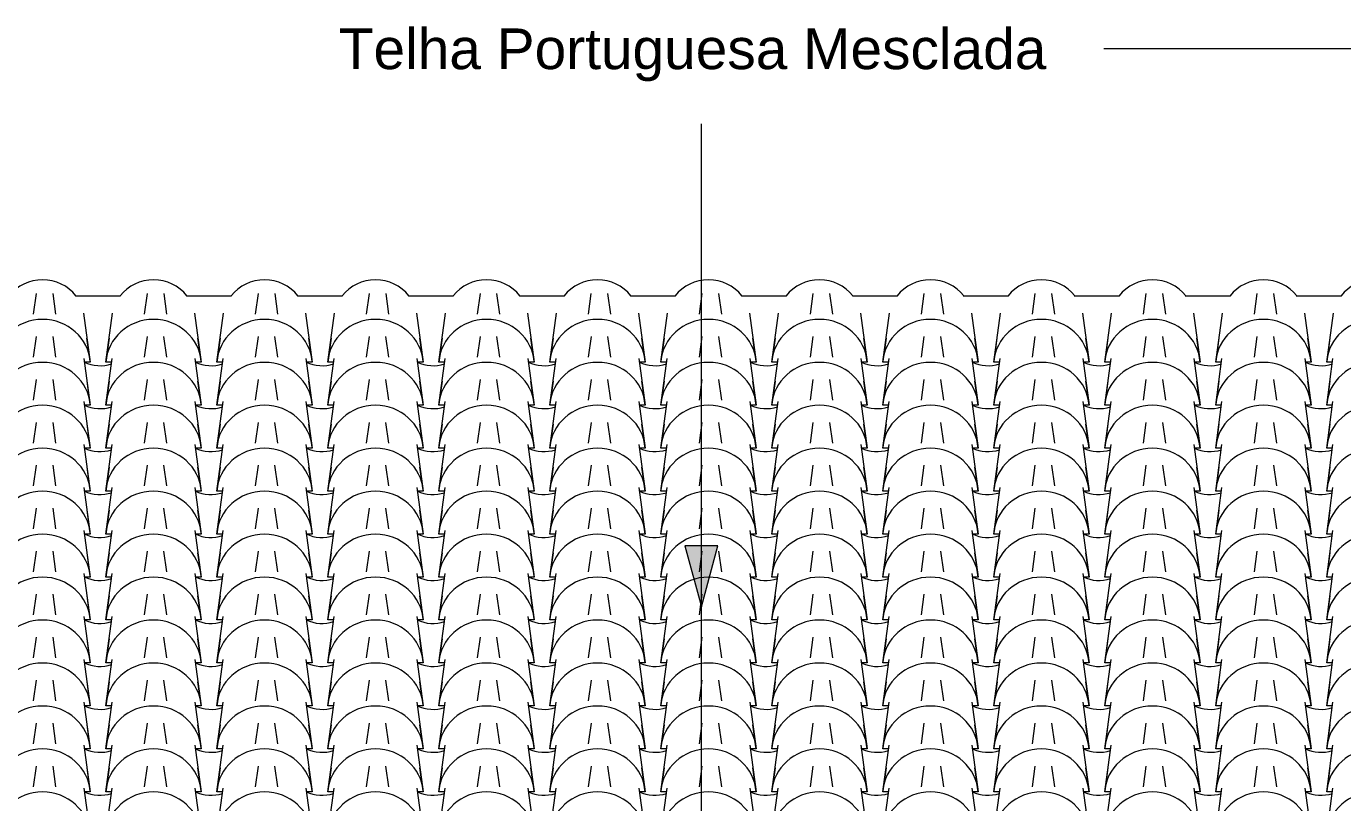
# Model space of a CAD drawing. Header units: millimetres. Extents: x -23755 to 62003, y -3000 to 6760.
# Drawn here: x 33520 to 36756, y 4439 to 6348 of the extents above; entities that cross this region are included whole.
import ezdxf

# ---------------------------------------------------------------- set-up
doc = ezdxf.new("R2010")
doc.units = ezdxf.units.MM
for name, color, linetype, lineweight in [('A-GLAZ-CURT', 52, 'Continuous', 9), ('A-ROOF-OTLN', 132, 'Continuous', 9), ('G-ANNO-TEXT', 231, 'Continuous', 9)]:
    doc.layers.add(name, color=color, linetype=linetype, lineweight=lineweight)
doc.styles.add('Arial_1', font='arial.ttf', dxfattribs={"height": 100})

# ---------------------------------------------------------------- blocks, each defined once
blk = doc.blocks.new('COLONIAL BASE - COLONIAL BASE-V311-FACHADA FRONTAL')
at = {"layer": 'A-GLAZ-CURT'}
for p, q in [((-7156.7, 4000.7), (-7149.6, 3949.8)), ((-6931, 3949.8), (-6923.9, 4000.7)), ((-7026, 3831.6), (-7010.6, 3946)), ((-6807, 3946), (-6791.5, 3831.6)), ((-7018, 3890.7), (-7025.2, 3839.9)), ((-6792.4, 3839.9), (-6799.5, 3890.7)), ((-7011.7, 3831.6), (-7026, 3831.6)), ((-6791.5, 3831.6), (-6805.8, 3831.6))]:
    blk.add_line(p, q, dxfattribs=at)
for centre, major_axis, start_param, end_param in [((-6908.8, 3824.4), (117.5, 0), 0.063873, 3.077719), ((-7040.3, 3904.7), (85.3, 0), 4.242096, 5.050923)]:
    blk.add_ellipse(centre, major_axis=major_axis, ratio=0.957826, start_param=start_param, end_param=end_param, dxfattribs=at)
blk = doc.blocks.new('COLONIAL BASE - COLONIAL BASE-V315-FACHADA FRONTAL')
at = {"layer": 'A-GLAZ-CURT'}
for p, q in [((-7975.1, 5691.3), (-7968, 5640.5)), ((-7749.5, 5640.5), (-7742.4, 5691.3)), ((-7844.5, 5522.3), (-7828.1, 5643.1)), ((-7626.3, 5643.1), (-7610, 5522.3)), ((-7836.5, 5581.4), (-7843.6, 5530.5)), ((-7610.9, 5530.5), (-7618, 5581.4)), ((-7830.2, 5522.3), (-7844.5, 5522.3)), ((-7610, 5522.3), (-7624.3, 5522.3))]:
    blk.add_line(p, q, dxfattribs=at)
for centre, major_axis, start_param, end_param in [((-7727.2, 5626.4), (102.8, 0), 0.648016, 2.493576), ((-7727.2, 5515.1), (117.5, 0), 0.063873, 3.077719), ((-7858.8, 5595.4), (85.3, 0), 4.242096, 5.050923)]:
    blk.add_ellipse(centre, major_axis=major_axis, ratio=0.957826, start_param=start_param, end_param=end_param, dxfattribs=at)

msp = doc.modelspace()

# ---------------------------------------------------------------- hatches: boundary and pattern name
at = {"layer": 'G-ANNO-TEXT'}
msp.add_hatch(color=7, dxfattribs=at).paths.add_polyline_path([(35179.079, 4920.813), (35219.271, 5070.813), (35138.886, 5070.813)])

# ---------------------------------------------------------------- linework, layer by layer
at = {"layer": 'A-ROOF-OTLN'}
for p, q in [((33640.486, 5685.522), (33751.683, 5685.522)), ((33913.307, 5685.522), (34024.503, 5685.522)), ((34186.127, 5685.522), (34297.324, 5685.522)), ((34458.948, 5685.522), (34570.144, 5685.522)), ((34731.768, 5685.522), (34842.965, 5685.522)), ((35004.589, 5685.522), (35115.785, 5685.522)), ((35277.409, 5685.522), (35388.606, 5685.522)), ((35550.23, 5685.522), (35661.426, 5685.522)), ((35823.05, 5685.522), (35934.247, 5685.522)), ((36095.871, 5685.522), (36207.067, 5685.522)), ((36368.691, 5685.522), (36479.888, 5685.522)), ((36641.512, 5685.522), (36752.708, 5685.522))]:
    msp.add_line(p, q, dxfattribs=at)
at = {"layer": 'G-ANNO-TEXT', "color": 7}
for p, q in [((36171.929, 6293.163), (36168.752, 6293.163)), ((38053.748, 6293.163), (36171.929, 6293.163)), ((35179.079, 4920.813), (35179.079, 6108.547)), ((35179.079, 3289.203), (35179.079, 6108.547)), ((35219.271, 5070.813), (35138.886, 5070.813)), ((35138.886, 5070.813), (35179.079, 4920.813)), ((35179.079, 4920.813), (35219.271, 5070.813))]:
    msp.add_line(p, q, dxfattribs=at)

# ---------------------------------------------------------------- block references
at = {"layer": 'A-GLAZ-CURT'}
for name, p in [('COLONIAL BASE - COLONIAL BASE-V315-FACHADA FRONTAL', (41286.919, 0)), ('COLONIAL BASE - COLONIAL BASE-V315-FACHADA FRONTAL', (41559.739, 0)), ('COLONIAL BASE - COLONIAL BASE-V315-FACHADA FRONTAL', (41832.56, 0)), ('COLONIAL BASE - COLONIAL BASE-V315-FACHADA FRONTAL', (42105.38, 0)), ('COLONIAL BASE - COLONIAL BASE-V315-FACHADA FRONTAL', (42378.201, 0)), ('COLONIAL BASE - COLONIAL BASE-V315-FACHADA FRONTAL', (42651.022, 0)), ('COLONIAL BASE - COLONIAL BASE-V315-FACHADA FRONTAL', (42923.842, 0)), ('COLONIAL BASE - COLONIAL BASE-V315-FACHADA FRONTAL', (43196.663, 0)), ('COLONIAL BASE - COLONIAL BASE-V315-FACHADA FRONTAL', (43469.483, 0)), ('COLONIAL BASE - COLONIAL BASE-V315-FACHADA FRONTAL', (43742.304, 0)), ('COLONIAL BASE - COLONIAL BASE-V315-FACHADA FRONTAL', (44015.124, 0)), ('COLONIAL BASE - COLONIAL BASE-V315-FACHADA FRONTAL', (44287.945, 0)), ('COLONIAL BASE - COLONIAL BASE-V315-FACHADA FRONTAL', (44560.765, 0)), ('COLONIAL BASE - COLONIAL BASE-V311-FACHADA FRONTAL', (40468.457, 1585)), ('COLONIAL BASE - COLONIAL BASE-V311-FACHADA FRONTAL', (40741.278, 1585)), ('COLONIAL BASE - COLONIAL BASE-V311-FACHADA FRONTAL', (41014.098, 1585)), ('COLONIAL BASE - COLONIAL BASE-V311-FACHADA FRONTAL', (41286.919, 1585)), ('COLONIAL BASE - COLONIAL BASE-V311-FACHADA FRONTAL', (41559.739, 1585)), ('COLONIAL BASE - COLONIAL BASE-V311-FACHADA FRONTAL', (41832.56, 1585)), ('COLONIAL BASE - COLONIAL BASE-V311-FACHADA FRONTAL', (42105.38, 1585)), ('COLONIAL BASE - COLONIAL BASE-V311-FACHADA FRONTAL', (42378.201, 1585)), ('COLONIAL BASE - COLONIAL BASE-V311-FACHADA FRONTAL', (42651.022, 1585)), ('COLONIAL BASE - COLONIAL BASE-V311-FACHADA FRONTAL', (42923.842, 1585)), ('COLONIAL BASE - COLONIAL BASE-V311-FACHADA FRONTAL', (43196.663, 1585)), ('COLONIAL BASE - COLONIAL BASE-V311-FACHADA FRONTAL', (43469.483, 1585)), ('COLONIAL BASE - COLONIAL BASE-V311-FACHADA FRONTAL', (43742.304, 1585)), ('COLONIAL BASE - COLONIAL BASE-V311-FACHADA FRONTAL', (40468.457, 1479.333)), ('COLONIAL BASE - COLONIAL BASE-V311-FACHADA FRONTAL', (40741.278, 1479.333)), ('COLONIAL BASE - COLONIAL BASE-V311-FACHADA FRONTAL', (41014.098, 1479.333)), ('COLONIAL BASE - COLONIAL BASE-V311-FACHADA FRONTAL', (41286.919, 1479.333)), ('COLONIAL BASE - COLONIAL BASE-V311-FACHADA FRONTAL', (41559.739, 1479.333)), ('COLONIAL BASE - COLONIAL BASE-V311-FACHADA FRONTAL', (41832.56, 1479.333)), ('COLONIAL BASE - COLONIAL BASE-V311-FACHADA FRONTAL', (42105.38, 1479.333)), ('COLONIAL BASE - COLONIAL BASE-V311-FACHADA FRONTAL', (42378.201, 1479.333)), ('COLONIAL BASE - COLONIAL BASE-V311-FACHADA FRONTAL', (42651.022, 1479.333)), ('COLONIAL BASE - COLONIAL BASE-V311-FACHADA FRONTAL', (42923.842, 1479.333)), ('COLONIAL BASE - COLONIAL BASE-V311-FACHADA FRONTAL', (43196.663, 1479.333)), ('COLONIAL BASE - COLONIAL BASE-V311-FACHADA FRONTAL', (43469.483, 1479.333)), ('COLONIAL BASE - COLONIAL BASE-V311-FACHADA FRONTAL', (43742.304, 1479.333)), ('COLONIAL BASE - COLONIAL BASE-V311-FACHADA FRONTAL', (40468.457, 1373.667)), ('COLONIAL BASE - COLONIAL BASE-V311-FACHADA FRONTAL', (40741.278, 1373.667)), ('COLONIAL BASE - COLONIAL BASE-V311-FACHADA FRONTAL', (41014.098, 1373.667)), ('COLONIAL BASE - COLONIAL BASE-V311-FACHADA FRONTAL', (41286.919, 1373.667)), ('COLONIAL BASE - COLONIAL BASE-V311-FACHADA FRONTAL', (41559.739, 1373.667)), ('COLONIAL BASE - COLONIAL BASE-V311-FACHADA FRONTAL', (41832.56, 1373.667)), ('COLONIAL BASE - COLONIAL BASE-V311-FACHADA FRONTAL', (42105.38, 1373.667)), ('COLONIAL BASE - COLONIAL BASE-V311-FACHADA FRONTAL', (42378.201, 1373.667)), ('COLONIAL BASE - COLONIAL BASE-V311-FACHADA FRONTAL', (42651.022, 1373.667)), ('COLONIAL BASE - COLONIAL BASE-V311-FACHADA FRONTAL', (42923.842, 1373.667)), ('COLONIAL BASE - COLONIAL BASE-V311-FACHADA FRONTAL', (43196.663, 1373.667)), ('COLONIAL BASE - COLONIAL BASE-V311-FACHADA FRONTAL', (43469.483, 1373.667)), ('COLONIAL BASE - COLONIAL BASE-V311-FACHADA FRONTAL', (43742.304, 1373.667)), ('COLONIAL BASE - COLONIAL BASE-V311-FACHADA FRONTAL', (40468.457, 1268)), ('COLONIAL BASE - COLONIAL BASE-V311-FACHADA FRONTAL', (40741.278, 1268)), ('COLONIAL BASE - COLONIAL BASE-V311-FACHADA FRONTAL', (41014.098, 1268)), ('COLONIAL BASE - COLONIAL BASE-V311-FACHADA FRONTAL', (41286.919, 1268)), ('COLONIAL BASE - COLONIAL BASE-V311-FACHADA FRONTAL', (41559.739, 1268)), ('COLONIAL BASE - COLONIAL BASE-V311-FACHADA FRONTAL', (41832.56, 1268)), ('COLONIAL BASE - COLONIAL BASE-V311-FACHADA FRONTAL', (42105.38, 1268)), ('COLONIAL BASE - COLONIAL BASE-V311-FACHADA FRONTAL', (42378.201, 1268)), ('COLONIAL BASE - COLONIAL BASE-V311-FACHADA FRONTAL', (42651.022, 1268)), ('COLONIAL BASE - COLONIAL BASE-V311-FACHADA FRONTAL', (42923.842, 1268)), ('COLONIAL BASE - COLONIAL BASE-V311-FACHADA FRONTAL', (43196.663, 1268)), ('COLONIAL BASE - COLONIAL BASE-V311-FACHADA FRONTAL', (43469.483, 1268)), ('COLONIAL BASE - COLONIAL BASE-V311-FACHADA FRONTAL', (43742.304, 1268)), ('COLONIAL BASE - COLONIAL BASE-V311-FACHADA FRONTAL', (40468.457, 1162.333)), ('COLONIAL BASE - COLONIAL BASE-V311-FACHADA FRONTAL', (40741.278, 1162.333)), ('COLONIAL BASE - COLONIAL BASE-V311-FACHADA FRONTAL', (41014.098, 1162.333)), ('COLONIAL BASE - COLONIAL BASE-V311-FACHADA FRONTAL', (41286.919, 1162.333)), ('COLONIAL BASE - COLONIAL BASE-V311-FACHADA FRONTAL', (41559.739, 1162.333)), ('COLONIAL BASE - COLONIAL BASE-V311-FACHADA FRONTAL', (41832.56, 1162.333)), ('COLONIAL BASE - COLONIAL BASE-V311-FACHADA FRONTAL', (42105.38, 1162.333)), ('COLONIAL BASE - COLONIAL BASE-V311-FACHADA FRONTAL', (42378.201, 1162.333)), ('COLONIAL BASE - COLONIAL BASE-V311-FACHADA FRONTAL', (42651.022, 1162.333)), ('COLONIAL BASE - COLONIAL BASE-V311-FACHADA FRONTAL', (42923.842, 1162.333)), ('COLONIAL BASE - COLONIAL BASE-V311-FACHADA FRONTAL', (43196.663, 1162.333)), ('COLONIAL BASE - COLONIAL BASE-V311-FACHADA FRONTAL', (43469.483, 1162.333)), ('COLONIAL BASE - COLONIAL BASE-V311-FACHADA FRONTAL', (43742.304, 1162.333)), ('COLONIAL BASE - COLONIAL BASE-V311-FACHADA FRONTAL', (40468.457, 1056.667)), ('COLONIAL BASE - COLONIAL BASE-V311-FACHADA FRONTAL', (40741.278, 1056.667)), ('COLONIAL BASE - COLONIAL BASE-V311-FACHADA FRONTAL', (41014.098, 1056.667)), ('COLONIAL BASE - COLONIAL BASE-V311-FACHADA FRONTAL', (41286.919, 1056.667)), ('COLONIAL BASE - COLONIAL BASE-V311-FACHADA FRONTAL', (41559.739, 1056.667)), ('COLONIAL BASE - COLONIAL BASE-V311-FACHADA FRONTAL', (41832.56, 1056.667)), ('COLONIAL BASE - COLONIAL BASE-V311-FACHADA FRONTAL', (42105.38, 1056.667)), ('COLONIAL BASE - COLONIAL BASE-V311-FACHADA FRONTAL', (42378.201, 1056.667)), ('COLONIAL BASE - COLONIAL BASE-V311-FACHADA FRONTAL', (42651.022, 1056.667)), ('COLONIAL BASE - COLONIAL BASE-V311-FACHADA FRONTAL', (42923.842, 1056.667)), ('COLONIAL BASE - COLONIAL BASE-V311-FACHADA FRONTAL', (43196.663, 1056.667)), ('COLONIAL BASE - COLONIAL BASE-V311-FACHADA FRONTAL', (43469.483, 1056.667)), ('COLONIAL BASE - COLONIAL BASE-V311-FACHADA FRONTAL', (43742.304, 1056.667)), ('COLONIAL BASE - COLONIAL BASE-V311-FACHADA FRONTAL', (40468.457, 951)), ('COLONIAL BASE - COLONIAL BASE-V311-FACHADA FRONTAL', (40741.278, 951)), ('COLONIAL BASE - COLONIAL BASE-V311-FACHADA FRONTAL', (41014.098, 951)), ('COLONIAL BASE - COLONIAL BASE-V311-FACHADA FRONTAL', (41286.919, 951)), ('COLONIAL BASE - COLONIAL BASE-V311-FACHADA FRONTAL', (41559.739, 951)), ('COLONIAL BASE - COLONIAL BASE-V311-FACHADA FRONTAL', (41832.56, 951)), ('COLONIAL BASE - COLONIAL BASE-V311-FACHADA FRONTAL', (42105.38, 951)), ('COLONIAL BASE - COLONIAL BASE-V311-FACHADA FRONTAL', (42378.201, 951)), ('COLONIAL BASE - COLONIAL BASE-V311-FACHADA FRONTAL', (42651.022, 951)), ('COLONIAL BASE - COLONIAL BASE-V311-FACHADA FRONTAL', (42923.842, 951)), ('COLONIAL BASE - COLONIAL BASE-V311-FACHADA FRONTAL', (43196.663, 951)), ('COLONIAL BASE - COLONIAL BASE-V311-FACHADA FRONTAL', (43469.483, 951)), ('COLONIAL BASE - COLONIAL BASE-V311-FACHADA FRONTAL', (43742.304, 951)), ('COLONIAL BASE - COLONIAL BASE-V311-FACHADA FRONTAL', (40468.457, 845.333)), ('COLONIAL BASE - COLONIAL BASE-V311-FACHADA FRONTAL', (40741.278, 845.333)), ('COLONIAL BASE - COLONIAL BASE-V311-FACHADA FRONTAL', (41014.098, 845.333)), ('COLONIAL BASE - COLONIAL BASE-V311-FACHADA FRONTAL', (41286.919, 845.333)), ('COLONIAL BASE - COLONIAL BASE-V311-FACHADA FRONTAL', (41559.739, 845.333)), ('COLONIAL BASE - COLONIAL BASE-V311-FACHADA FRONTAL', (41832.56, 845.333)), ('COLONIAL BASE - COLONIAL BASE-V311-FACHADA FRONTAL', (42105.38, 845.333)), ('COLONIAL BASE - COLONIAL BASE-V311-FACHADA FRONTAL', (42378.201, 845.333)), ('COLONIAL BASE - COLONIAL BASE-V311-FACHADA FRONTAL', (42651.022, 845.333)), ('COLONIAL BASE - COLONIAL BASE-V311-FACHADA FRONTAL', (42923.842, 845.333)), ('COLONIAL BASE - COLONIAL BASE-V311-FACHADA FRONTAL', (43196.663, 845.333)), ('COLONIAL BASE - COLONIAL BASE-V311-FACHADA FRONTAL', (43469.483, 845.333)), ('COLONIAL BASE - COLONIAL BASE-V311-FACHADA FRONTAL', (43742.304, 845.333)), ('COLONIAL BASE - COLONIAL BASE-V311-FACHADA FRONTAL', (40468.457, 739.667)), ('COLONIAL BASE - COLONIAL BASE-V311-FACHADA FRONTAL', (40741.278, 739.667)), ('COLONIAL BASE - COLONIAL BASE-V311-FACHADA FRONTAL', (41014.098, 739.667)), ('COLONIAL BASE - COLONIAL BASE-V311-FACHADA FRONTAL', (41286.919, 739.667)), ('COLONIAL BASE - COLONIAL BASE-V311-FACHADA FRONTAL', (41559.739, 739.667)), ('COLONIAL BASE - COLONIAL BASE-V311-FACHADA FRONTAL', (41832.56, 739.667)), ('COLONIAL BASE - COLONIAL BASE-V311-FACHADA FRONTAL', (42105.38, 739.667)), ('COLONIAL BASE - COLONIAL BASE-V311-FACHADA FRONTAL', (42378.201, 739.667)), ('COLONIAL BASE - COLONIAL BASE-V311-FACHADA FRONTAL', (42651.022, 739.667)), ('COLONIAL BASE - COLONIAL BASE-V311-FACHADA FRONTAL', (42923.842, 739.667)), ('COLONIAL BASE - COLONIAL BASE-V311-FACHADA FRONTAL', (43196.663, 739.667)), ('COLONIAL BASE - COLONIAL BASE-V311-FACHADA FRONTAL', (43469.483, 739.667)), ('COLONIAL BASE - COLONIAL BASE-V311-FACHADA FRONTAL', (43742.304, 739.667)), ('COLONIAL BASE - COLONIAL BASE-V311-FACHADA FRONTAL', (40468.457, 634)), ('COLONIAL BASE - COLONIAL BASE-V311-FACHADA FRONTAL', (40741.278, 634)), ('COLONIAL BASE - COLONIAL BASE-V311-FACHADA FRONTAL', (41014.098, 634)), ('COLONIAL BASE - COLONIAL BASE-V311-FACHADA FRONTAL', (41286.919, 634)), ('COLONIAL BASE - COLONIAL BASE-V311-FACHADA FRONTAL', (41559.739, 634)), ('COLONIAL BASE - COLONIAL BASE-V311-FACHADA FRONTAL', (41832.56, 634)), ('COLONIAL BASE - COLONIAL BASE-V311-FACHADA FRONTAL', (42105.38, 634)), ('COLONIAL BASE - COLONIAL BASE-V311-FACHADA FRONTAL', (42378.201, 634)), ('COLONIAL BASE - COLONIAL BASE-V311-FACHADA FRONTAL', (42651.022, 634)), ('COLONIAL BASE - COLONIAL BASE-V311-FACHADA FRONTAL', (42923.842, 634)), ('COLONIAL BASE - COLONIAL BASE-V311-FACHADA FRONTAL', (43196.663, 634)), ('COLONIAL BASE - COLONIAL BASE-V311-FACHADA FRONTAL', (43469.483, 634)), ('COLONIAL BASE - COLONIAL BASE-V311-FACHADA FRONTAL', (43742.304, 634)), ('COLONIAL BASE - COLONIAL BASE-V311-FACHADA FRONTAL', (40468.457, 528.333)), ('COLONIAL BASE - COLONIAL BASE-V311-FACHADA FRONTAL', (40741.278, 528.333)), ('COLONIAL BASE - COLONIAL BASE-V311-FACHADA FRONTAL', (41014.098, 528.333)), ('COLONIAL BASE - COLONIAL BASE-V311-FACHADA FRONTAL', (41286.919, 528.333)), ('COLONIAL BASE - COLONIAL BASE-V311-FACHADA FRONTAL', (41559.739, 528.333)), ('COLONIAL BASE - COLONIAL BASE-V311-FACHADA FRONTAL', (41832.56, 528.333)), ('COLONIAL BASE - COLONIAL BASE-V311-FACHADA FRONTAL', (42105.38, 528.333)), ('COLONIAL BASE - COLONIAL BASE-V311-FACHADA FRONTAL', (42378.201, 528.333)), ('COLONIAL BASE - COLONIAL BASE-V311-FACHADA FRONTAL', (42651.022, 528.333)), ('COLONIAL BASE - COLONIAL BASE-V311-FACHADA FRONTAL', (42923.842, 528.333)), ('COLONIAL BASE - COLONIAL BASE-V311-FACHADA FRONTAL', (43196.663, 528.333)), ('COLONIAL BASE - COLONIAL BASE-V311-FACHADA FRONTAL', (43469.483, 528.333)), ('COLONIAL BASE - COLONIAL BASE-V311-FACHADA FRONTAL', (43742.304, 528.333))]:
    msp.add_blockref(name, p, dxfattribs=at)

# ---------------------------------------------------------------- texts
at = {"layer": 'G-ANNO-TEXT', "color": 7, "insert": (34287.829, 6343.163), "char_height": 100, "width": 2156.53937, "attachment_point": 1, "style": 'Arial_1'}
msp.add_mtext('Telha Portuguesa Mesclada', dxfattribs=at)

doc.saveas('drawing.dxf')
